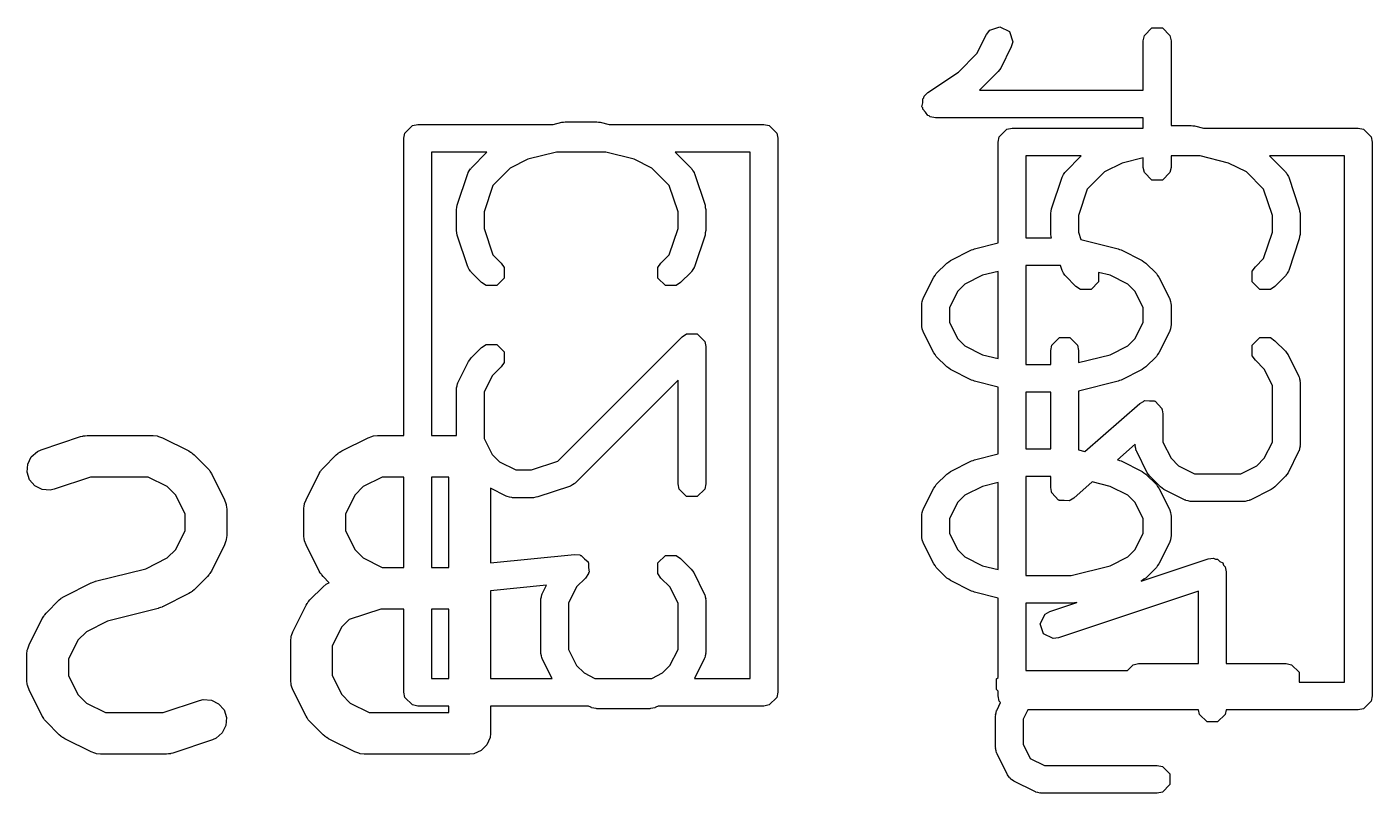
# Model space of a CAD drawing. Header units: inches. Extents: x 0.38 to 5.39, y 0.07 to 3.28.
# Drawn here: x 3.1734 to 3.3646, y 2.2541 to 2.3631 of the extents above; entities that cross this region are included whole.
import ezdxf

# ---------------------------------------------------------------- set-up
doc = ezdxf.new("R2010")
doc.units = ezdxf.units.IN
doc.header["$MEASUREMENT"] = 0
doc.layers.add('BLACK', color=250, linetype='CONTINUOUS')

msp = doc.modelspace()

# ---------------------------------------------------------------- linework, layer by layer
at = {"layer": 'BLACK', "linetype": 'CONTINUOUS'}
for p, q in [((3.30844, 2.35927), (3.30979, 2.36198)), ((3.30979, 2.36198), (3.31026, 2.36259)), ((3.31026, 2.36259), (3.31169, 2.36307)), ((3.31169, 2.36307), (3.31304, 2.36239)), ((3.31304, 2.36239), (3.31352, 2.36096)), ((3.33208, 2.3611), (3.33223, 2.36185)), ((3.33223, 2.36185), (3.3333, 2.36292)), ((3.3333, 2.36292), (3.3348, 2.36292)), ((3.3348, 2.36292), (3.33587, 2.36185)), ((3.33587, 2.36185), (3.33602, 2.3611)), ((3.31331, 2.36022), (3.31181, 2.35722)), ((3.31352, 2.36096), (3.31331, 2.36022)), ((3.33208, 2.35407), (3.33208, 2.3611)), ((3.33602, 2.3611), (3.33602, 2.34904)), ((3.3058, 2.35663), (3.30844, 2.35927)), ((3.30146, 2.35374), (3.3058, 2.35663)), ((3.31145, 2.35671), (3.30881, 2.35407)), ((3.31162, 2.35697), (3.31145, 2.35671)), ((3.31181, 2.35722), (3.31162, 2.35697)), ((3.30881, 2.35407), (3.33208, 2.35407)), ((3.30062, 2.35172), (3.30074, 2.35228)), ((3.30074, 2.35286), (3.30088, 2.353)), ((3.30074, 2.35228), (3.30074, 2.35286)), ((3.30088, 2.353), (3.30092, 2.3532)), ((3.30092, 2.3532), (3.30146, 2.35374)), ((3.30074, 2.35155), (3.30062, 2.35172)), ((3.30074, 2.35135), (3.30074, 2.35155)), ((3.30114, 2.35094), (3.30074, 2.35135)), ((3.30146, 2.35047), (3.30114, 2.35094)), ((3.30166, 2.35043), (3.30146, 2.35047)), ((3.3018, 2.35028), (3.30166, 2.35043)), ((3.30255, 2.35013), (3.3018, 2.35028)), ((3.22712, 2.34798), (3.22818, 2.34905)), ((3.22818, 2.34905), (3.22894, 2.3492)), ((3.22894, 2.3492), (3.24817, 2.3492)), ((3.24817, 2.3492), (3.24943, 2.34951)), ((3.24943, 2.34951), (3.24967, 2.34952)), ((3.24967, 2.34952), (3.24991, 2.34957)), ((3.24991, 2.34957), (3.25441, 2.34957)), ((3.25441, 2.34957), (3.25465, 2.34952)), ((3.25465, 2.34952), (3.25489, 2.34951)), ((3.25489, 2.34951), (3.25615, 2.3492)), ((3.25615, 2.3492), (3.27815, 2.3492)), ((3.27815, 2.3492), (3.2789, 2.34905)), ((3.2789, 2.34905), (3.27997, 2.34798)), ((3.33208, 2.35013), (3.30255, 2.35013)), ((3.31161, 2.34745), (3.31267, 2.34851)), ((3.31267, 2.34851), (3.31343, 2.34866)), ((3.31343, 2.34866), (3.33208, 2.34866)), ((3.33208, 2.34866), (3.33208, 2.35013)), ((3.33602, 2.34904), (3.3389, 2.34904)), ((3.3389, 2.34904), (3.33914, 2.34899)), ((3.33914, 2.34899), (3.33938, 2.34898)), ((3.33938, 2.34898), (3.34064, 2.34866)), ((3.34064, 2.34866), (3.36264, 2.34866)), ((3.36264, 2.34866), (3.36339, 2.34851)), ((3.36339, 2.34851), (3.36446, 2.34745)), ((3.22697, 2.34723), (3.22712, 2.34798)), ((3.22697, 2.30497), (3.22697, 2.34723)), ((3.27997, 2.34798), (3.28012, 2.34723)), ((3.28012, 2.34723), (3.28012, 2.26849)), ((3.31146, 2.34669), (3.31161, 2.34745)), ((3.31146, 2.33236), (3.31146, 2.34669)), ((3.36446, 2.34745), (3.36461, 2.34669)), ((3.36461, 2.34669), (3.36461, 2.26795)), ((3.23878, 2.34526), (3.23091, 2.34526)), ((3.23091, 2.34526), (3.23091, 2.30497)), ((3.23652, 2.343), (3.23878, 2.34526)), ((3.24865, 2.34526), (3.2446, 2.34425)), ((3.25567, 2.34526), (3.24865, 2.34526)), ((3.25972, 2.34425), (3.25567, 2.34526)), ((3.26554, 2.34526), (3.2678, 2.343)), ((3.27618, 2.34526), (3.26554, 2.34526)), ((3.27618, 2.27046), (3.27618, 2.34526)), ((3.31539, 2.34472), (3.31539, 2.33307)), ((3.32327, 2.34472), (3.31539, 2.34472)), ((3.32101, 2.34246), (3.32327, 2.34472)), ((3.33208, 2.34446), (3.32909, 2.34371)), ((3.33208, 2.3431), (3.33208, 2.34446)), ((3.34016, 2.34472), (3.33602, 2.34472)), ((3.33602, 2.34472), (3.33602, 2.3431)), ((3.34421, 2.34371), (3.34016, 2.34472)), ((3.35003, 2.34472), (3.35229, 2.34246)), ((3.36067, 2.34472), (3.35003, 2.34472)), ((3.36067, 2.26992), (3.36067, 2.34472)), ((3.23609, 2.34236), (3.23627, 2.34262)), ((3.23627, 2.34262), (3.23643, 2.34289)), ((3.23643, 2.34289), (3.23647, 2.34291)), ((3.23647, 2.34291), (3.23652, 2.343)), ((3.24208, 2.34299), (3.23963, 2.34054)), ((3.2446, 2.34425), (3.24208, 2.34299)), ((3.26224, 2.34299), (3.25972, 2.34425)), ((3.26469, 2.34054), (3.26224, 2.34299)), ((3.2678, 2.343), (3.26786, 2.34291)), ((3.26786, 2.34291), (3.2679, 2.34289)), ((3.2679, 2.34289), (3.26805, 2.34262)), ((3.26805, 2.34262), (3.26823, 2.34236)), ((3.32909, 2.34371), (3.32657, 2.34245)), ((3.33223, 2.34235), (3.33208, 2.3431)), ((3.33602, 2.3431), (3.33587, 2.34235)), ((3.34673, 2.34245), (3.34421, 2.34371)), ((3.23455, 2.33773), (3.23605, 2.34223)), ((3.23605, 2.34223), (3.23609, 2.34231)), ((3.23609, 2.34231), (3.23609, 2.34236)), ((3.26823, 2.34236), (3.26823, 2.34231)), ((3.26823, 2.34231), (3.26828, 2.34223)), ((3.26828, 2.34223), (3.26978, 2.33773)), ((3.31903, 2.33719), (3.32053, 2.34169)), ((3.32053, 2.34169), (3.32058, 2.34178)), ((3.32058, 2.34182), (3.32076, 2.34208)), ((3.32058, 2.34178), (3.32058, 2.34182)), ((3.32076, 2.34208), (3.32091, 2.34236)), ((3.32091, 2.34236), (3.32095, 2.34238)), ((3.32095, 2.34238), (3.32101, 2.34246)), ((3.32657, 2.34245), (3.32412, 2.34001)), ((3.3333, 2.34129), (3.33223, 2.34235)), ((3.3348, 2.34129), (3.3333, 2.34129)), ((3.33587, 2.34235), (3.3348, 2.34129)), ((3.34918, 2.34001), (3.34673, 2.34245)), ((3.35229, 2.34246), (3.35234, 2.34238)), ((3.35234, 2.34238), (3.35238, 2.34236)), ((3.35238, 2.34236), (3.35254, 2.34208)), ((3.35254, 2.34208), (3.35272, 2.34182)), ((3.35272, 2.34182), (3.35272, 2.34178)), ((3.35272, 2.34178), (3.35277, 2.34169)), ((3.35277, 2.34169), (3.35426, 2.33719)), ((3.23963, 2.34054), (3.23838, 2.33679)), ((3.26594, 2.33679), (3.26469, 2.34054)), ((3.32412, 2.34001), (3.32287, 2.33625)), ((3.35043, 2.33625), (3.34918, 2.34001)), ((3.23444, 2.3371), (3.23451, 2.33741)), ((3.23444, 2.33411), (3.23444, 2.3371)), ((3.23451, 2.33741), (3.23455, 2.33773)), ((3.23838, 2.33679), (3.23838, 2.33442)), ((3.26594, 2.33442), (3.26594, 2.33679)), ((3.26978, 2.33773), (3.26982, 2.33741)), ((3.26982, 2.33741), (3.26988, 2.3371)), ((3.26988, 2.3371), (3.26988, 2.33411)), ((3.31893, 2.33657), (3.31899, 2.33688)), ((3.31899, 2.33688), (3.31903, 2.33719)), ((3.35426, 2.33719), (3.3543, 2.33688)), ((3.3543, 2.33688), (3.35437, 2.33657)), ((3.31893, 2.33357), (3.31893, 2.33657)), ((3.32287, 2.33625), (3.32287, 2.33389)), ((3.35043, 2.33389), (3.35043, 2.33625)), ((3.35437, 2.33657), (3.35437, 2.33357)), ((3.23451, 2.3338), (3.23444, 2.33411)), ((3.23455, 2.33348), (3.23451, 2.3338)), ((3.23605, 2.32898), (3.23455, 2.33348)), ((3.23838, 2.33442), (3.23963, 2.33067)), ((3.26469, 2.33067), (3.26594, 2.33442)), ((3.26978, 2.33348), (3.26828, 2.32898)), ((3.26982, 2.3338), (3.26978, 2.33348)), ((3.26988, 2.33411), (3.26982, 2.3338)), ((3.31539, 2.33307), (3.31902, 2.33307)), ((3.31899, 2.33326), (3.31893, 2.33357)), ((3.31902, 2.33307), (3.31899, 2.33326)), ((3.32287, 2.33389), (3.32322, 2.33284)), ((3.34918, 2.33013), (3.35043, 2.33389)), ((3.3543, 2.33326), (3.35426, 2.33295)), ((3.35437, 2.33357), (3.3543, 2.33326)), ((3.30467, 2.32987), (3.30767, 2.33137)), ((3.30767, 2.33137), (3.30788, 2.33142)), ((3.30788, 2.33142), (3.30808, 2.33152)), ((3.30808, 2.33152), (3.31146, 2.33236)), ((3.32322, 2.33284), (3.32853, 2.33152)), ((3.32853, 2.33152), (3.32872, 2.33142)), ((3.32872, 2.33142), (3.32893, 2.33137)), ((3.32893, 2.33137), (3.33193, 2.32987)), ((3.35426, 2.33295), (3.35277, 2.32845)), ((3.23963, 2.33067), (3.2408, 2.3295)), ((3.2408, 2.3295), (3.24123, 2.32886)), ((3.26309, 2.32886), (3.26352, 2.3295)), ((3.26352, 2.3295), (3.26469, 2.33067)), ((3.30266, 2.328), (3.30416, 2.3295)), ((3.30416, 2.3295), (3.30443, 2.32967)), ((3.30443, 2.32967), (3.30467, 2.32987)), ((3.3203, 2.32914), (3.31539, 2.32914)), ((3.31539, 2.32914), (3.31539, 2.31508)), ((3.32053, 2.32845), (3.3203, 2.32914)), ((3.33193, 2.32987), (3.33218, 2.32967)), ((3.33218, 2.32967), (3.33244, 2.3295)), ((3.33244, 2.3295), (3.33394, 2.328)), ((3.34801, 2.32896), (3.34918, 2.33013)), ((3.23609, 2.3289), (3.23605, 2.32898)), ((3.23609, 2.32885), (3.23609, 2.3289)), ((3.23627, 2.32859), (3.23609, 2.32885)), ((3.23643, 2.32832), (3.23627, 2.32859)), ((3.23647, 2.3283), (3.23643, 2.32832)), ((3.23652, 2.32821), (3.23647, 2.3283)), ((3.23802, 2.32671), (3.23652, 2.32821)), ((3.24123, 2.32735), (3.24017, 2.32629)), ((3.24123, 2.32886), (3.24123, 2.32735)), ((3.26309, 2.32735), (3.26309, 2.32886)), ((3.26416, 2.32629), (3.26309, 2.32735)), ((3.2678, 2.32821), (3.2663, 2.32671)), ((3.26786, 2.3283), (3.2678, 2.32821)), ((3.2679, 2.32832), (3.26786, 2.3283)), ((3.26805, 2.32859), (3.2679, 2.32832)), ((3.26823, 2.32885), (3.26805, 2.32859)), ((3.26828, 2.32898), (3.26823, 2.3289)), ((3.26823, 2.3289), (3.26823, 2.32885)), ((3.30079, 2.32449), (3.30229, 2.32749)), ((3.30229, 2.32749), (3.30249, 2.32774)), ((3.30249, 2.32774), (3.30266, 2.328)), ((3.30924, 2.32775), (3.30672, 2.32649)), ((3.31146, 2.3283), (3.30924, 2.32775)), ((3.31146, 2.31591), (3.31146, 2.3283)), ((3.32058, 2.32836), (3.32053, 2.32845)), ((3.32058, 2.32832), (3.32058, 2.32836)), ((3.32076, 2.32805), (3.32058, 2.32832)), ((3.32091, 2.32778), (3.32076, 2.32805)), ((3.32095, 2.32776), (3.32091, 2.32778)), ((3.32101, 2.32768), (3.32095, 2.32776)), ((3.32251, 2.32618), (3.32101, 2.32768)), ((3.32736, 2.32775), (3.32572, 2.32816)), ((3.32572, 2.32816), (3.32572, 2.32682)), ((3.32989, 2.32649), (3.32736, 2.32775)), ((3.33394, 2.328), (3.33412, 2.32774)), ((3.33412, 2.32774), (3.33431, 2.32749)), ((3.33431, 2.32749), (3.33581, 2.32449)), ((3.34758, 2.32832), (3.34801, 2.32896)), ((3.34758, 2.32682), (3.34758, 2.32832)), ((3.35229, 2.32768), (3.35079, 2.32618)), ((3.35234, 2.32776), (3.35229, 2.32768)), ((3.35238, 2.32778), (3.35234, 2.32776)), ((3.35254, 2.32805), (3.35238, 2.32778)), ((3.35272, 2.32832), (3.35254, 2.32805)), ((3.35277, 2.32845), (3.35272, 2.32836)), ((3.35272, 2.32836), (3.35272, 2.32832)), ((3.23866, 2.32629), (3.23802, 2.32671)), ((3.24017, 2.32629), (3.23866, 2.32629)), ((3.26566, 2.32629), (3.26416, 2.32629)), ((3.2663, 2.32671), (3.26566, 2.32629)), ((3.30567, 2.32544), (3.30452, 2.32314)), ((3.30672, 2.32649), (3.30567, 2.32544)), ((3.32315, 2.32575), (3.32251, 2.32618)), ((3.32465, 2.32575), (3.32315, 2.32575)), ((3.32572, 2.32682), (3.32465, 2.32575)), ((3.33093, 2.32544), (3.32989, 2.32649)), ((3.33208, 2.32314), (3.33093, 2.32544)), ((3.34864, 2.32575), (3.34758, 2.32682)), ((3.35015, 2.32575), (3.34864, 2.32575)), ((3.35079, 2.32618), (3.35015, 2.32575)), ((3.30059, 2.32375), (3.30067, 2.32405)), ((3.30061, 2.3237), (3.30059, 2.32375)), ((3.30059, 2.32361), (3.30061, 2.3237)), ((3.30059, 2.32061), (3.30059, 2.32361)), ((3.30067, 2.32405), (3.30074, 2.32436)), ((3.30074, 2.32436), (3.30077, 2.32439)), ((3.30077, 2.32439), (3.30079, 2.32449)), ((3.33581, 2.32449), (3.33584, 2.32439)), ((3.33584, 2.32439), (3.33587, 2.32436)), ((3.33587, 2.32436), (3.33593, 2.32405)), ((3.33593, 2.32405), (3.33601, 2.32375)), ((3.33601, 2.32375), (3.336, 2.3237)), ((3.336, 2.3237), (3.33602, 2.32361)), ((3.33602, 2.32361), (3.33602, 2.32061)), ((3.30452, 2.32314), (3.30452, 2.32107)), ((3.33208, 2.32107), (3.33208, 2.32314)), ((3.30061, 2.32051), (3.30059, 2.32061)), ((3.30059, 2.32047), (3.30061, 2.32051)), ((3.30067, 2.32016), (3.30059, 2.32047)), ((3.30074, 2.31985), (3.30067, 2.32016)), ((3.30077, 2.31982), (3.30074, 2.31985)), ((3.30079, 2.31973), (3.30077, 2.31982)), ((3.30229, 2.31673), (3.30079, 2.31973)), ((3.30452, 2.32107), (3.30567, 2.31877)), ((3.33093, 2.31877), (3.33208, 2.32107)), ((3.33581, 2.31973), (3.33431, 2.31673)), ((3.33584, 2.31982), (3.33581, 2.31973)), ((3.33587, 2.31985), (3.33584, 2.31982)), ((3.33593, 2.32016), (3.33587, 2.31985)), ((3.33601, 2.32047), (3.33593, 2.32016)), ((3.33602, 2.32061), (3.336, 2.32051)), ((3.336, 2.32051), (3.33601, 2.32047)), ((3.23802, 2.3175), (3.23866, 2.31793)), ((3.23866, 2.31793), (3.24017, 2.31793)), ((3.24017, 2.31793), (3.24123, 2.31686)), ((3.24885, 2.30133), (3.26652, 2.319)), ((3.26652, 2.319), (3.26716, 2.31943)), ((3.26716, 2.31943), (3.26866, 2.31943)), ((3.26866, 2.31943), (3.26973, 2.31836)), ((3.26973, 2.31836), (3.26988, 2.31761)), ((3.30567, 2.31877), (3.30672, 2.31773)), ((3.30672, 2.31773), (3.30924, 2.31646)), ((3.31893, 2.31707), (3.31908, 2.31782)), ((3.31908, 2.31782), (3.32015, 2.31889)), ((3.32015, 2.31889), (3.32165, 2.31889)), ((3.32165, 2.31889), (3.32272, 2.31782)), ((3.32272, 2.31782), (3.32287, 2.31707)), ((3.32736, 2.31646), (3.32989, 2.31773)), ((3.32989, 2.31773), (3.33093, 2.31877)), ((3.34758, 2.31782), (3.34864, 2.31889)), ((3.34758, 2.31632), (3.34758, 2.31782)), ((3.34864, 2.31889), (3.35015, 2.31889)), ((3.35015, 2.31889), (3.35079, 2.31846)), ((3.35079, 2.31846), (3.35229, 2.31696)), ((3.23635, 2.31574), (3.23652, 2.316)), ((3.23652, 2.316), (3.23802, 2.3175)), ((3.24123, 2.31686), (3.24123, 2.31535)), ((3.26988, 2.31761), (3.26988, 2.29811)), ((3.30249, 2.31648), (3.30229, 2.31673)), ((3.30266, 2.31622), (3.30249, 2.31648)), ((3.30416, 2.31472), (3.30266, 2.31622)), ((3.30924, 2.31646), (3.31146, 2.31591)), ((3.31893, 2.31508), (3.31893, 2.31707)), ((3.32287, 2.31707), (3.32287, 2.31534)), ((3.32287, 2.31534), (3.32736, 2.31646)), ((3.33394, 2.31622), (3.33244, 2.31472)), ((3.33412, 2.31648), (3.33394, 2.31622)), ((3.33431, 2.31673), (3.33412, 2.31648)), ((3.34801, 2.31568), (3.34758, 2.31632)), ((3.35229, 2.31696), (3.35247, 2.3167)), ((3.35247, 2.3167), (3.35266, 2.31645)), ((3.35266, 2.31645), (3.35416, 2.31345)), ((3.23465, 2.31249), (3.23615, 2.31549)), ((3.23615, 2.31549), (3.23635, 2.31574)), ((3.2408, 2.31472), (3.23953, 2.31344)), ((3.24123, 2.31535), (3.2408, 2.31472)), ((3.30443, 2.31454), (3.30416, 2.31472)), ((3.30467, 2.31435), (3.30443, 2.31454)), ((3.30767, 2.31285), (3.30467, 2.31435)), ((3.31539, 2.31508), (3.31893, 2.31508)), ((3.33193, 2.31435), (3.32893, 2.31285)), ((3.33218, 2.31454), (3.33193, 2.31435)), ((3.33244, 2.31472), (3.33218, 2.31454)), ((3.34928, 2.31441), (3.34801, 2.31568)), ((3.35043, 2.31211), (3.34928, 2.31441)), ((3.23445, 2.31175), (3.23453, 2.31205)), ((3.23453, 2.31205), (3.23459, 2.31236)), ((3.23459, 2.31236), (3.23463, 2.31239)), ((3.23463, 2.31239), (3.23465, 2.31249)), ((3.23953, 2.31344), (3.23838, 2.31114)), ((3.26594, 2.31285), (3.2513, 2.29822)), ((3.26594, 2.29811), (3.26594, 2.31285)), ((3.30788, 2.31279), (3.30767, 2.31285)), ((3.30808, 2.3127), (3.30788, 2.31279)), ((3.31146, 2.31185), (3.30808, 2.3127)), ((3.32853, 2.3127), (3.32287, 2.31128)), ((3.32872, 2.31279), (3.32853, 2.3127)), ((3.32893, 2.31285), (3.32872, 2.31279)), ((3.35043, 2.30404), (3.35043, 2.31211)), ((3.35416, 2.31345), (3.35418, 2.31336)), ((3.35418, 2.31336), (3.35422, 2.31333)), ((3.35422, 2.31333), (3.35428, 2.31302)), ((3.35428, 2.31302), (3.35436, 2.31271)), ((3.35436, 2.31271), (3.35435, 2.31267)), ((3.35435, 2.31267), (3.35437, 2.31257)), ((3.35437, 2.31257), (3.35437, 2.30357)), ((3.23444, 2.31161), (3.23446, 2.3117)), ((3.23444, 2.30497), (3.23444, 2.31161)), ((3.23446, 2.3117), (3.23445, 2.31175)), ((3.23838, 2.31114), (3.23838, 2.30457)), ((3.31146, 2.30236), (3.31146, 2.31185)), ((3.31539, 2.31114), (3.31539, 2.30308)), ((3.31893, 2.31114), (3.31539, 2.31114)), ((3.31893, 2.30308), (3.31893, 2.31114)), ((3.32287, 2.31128), (3.32287, 2.30293)), ((3.32378, 2.30271), (3.3316, 2.30955)), ((3.3316, 2.30955), (3.33209, 2.30983)), ((3.33209, 2.30983), (3.33215, 2.30989)), ((3.33215, 2.30989), (3.33219, 2.30989)), ((3.33219, 2.30989), (3.33227, 2.30994)), ((3.33227, 2.30994), (3.33296, 2.30989)), ((3.33296, 2.30989), (3.33365, 2.30989)), ((3.33365, 2.30989), (3.3337, 2.30984)), ((3.3337, 2.30984), (3.33377, 2.30984)), ((3.33377, 2.30984), (3.33423, 2.30932)), ((3.33423, 2.30932), (3.33472, 2.30883)), ((3.33472, 2.30883), (3.33474, 2.30874)), ((3.33474, 2.30874), (3.33476, 2.3087)), ((3.33476, 2.3087), (3.33476, 2.30862)), ((3.33476, 2.30862), (3.33487, 2.30807)), ((3.33487, 2.30807), (3.33487, 2.30404)), ((3.1754, 2.30294), (3.18102, 2.30482)), ((3.18102, 2.30482), (3.18131, 2.30488)), ((3.18131, 2.30488), (3.18138, 2.30491)), ((3.18138, 2.30491), (3.18149, 2.30492)), ((3.18149, 2.30492), (3.18159, 2.30494)), ((3.18159, 2.30494), (3.18167, 2.30494)), ((3.18167, 2.30494), (3.18196, 2.30497)), ((3.18196, 2.30497), (3.19133, 2.30497)), ((3.19133, 2.30497), (3.19191, 2.30491)), ((3.19191, 2.30491), (3.19201, 2.30487)), ((3.19201, 2.30487), (3.19211, 2.30486)), ((3.19211, 2.30486), (3.19265, 2.30466)), ((3.19265, 2.30466), (3.1964, 2.30278)), ((3.21813, 2.30278), (3.22188, 2.30466)), ((3.22188, 2.30466), (3.22242, 2.30486)), ((3.22242, 2.30486), (3.22253, 2.30487)), ((3.22253, 2.30487), (3.22263, 2.30491)), ((3.22263, 2.30491), (3.2232, 2.30497)), ((3.2232, 2.30497), (3.22697, 2.30497)), ((3.23091, 2.30497), (3.23444, 2.30497)), ((3.23838, 2.30457), (3.23953, 2.30228)), ((3.174, 2.30195), (3.17487, 2.30271)), ((3.17487, 2.30271), (3.1754, 2.30294)), ((3.1964, 2.30278), (3.19665, 2.30263)), ((3.19665, 2.30263), (3.19672, 2.3026)), ((3.19672, 2.3026), (3.1968, 2.30253)), ((3.1968, 2.30253), (3.19689, 2.30247)), ((3.19689, 2.30247), (3.19694, 2.30241)), ((3.19694, 2.30241), (3.19717, 2.30223)), ((3.21736, 2.30223), (3.21759, 2.30241)), ((3.21759, 2.30241), (3.21764, 2.30247)), ((3.21764, 2.30247), (3.21773, 2.30253)), ((3.21773, 2.30253), (3.21781, 2.3026)), ((3.21781, 2.3026), (3.21788, 2.30263)), ((3.21788, 2.30263), (3.21813, 2.30278)), ((3.30808, 2.30152), (3.31146, 2.30236)), ((3.31539, 2.30308), (3.31893, 2.30308)), ((3.32287, 2.30293), (3.32378, 2.30271)), ((3.33093, 2.30373), (3.32843, 2.30154)), ((3.33093, 2.30357), (3.33093, 2.30373)), ((3.33095, 2.30348), (3.33093, 2.30357)), ((3.33094, 2.30343), (3.33095, 2.30348)), ((3.33102, 2.30313), (3.33094, 2.30343)), ((3.33108, 2.30282), (3.33102, 2.30313)), ((3.33111, 2.30279), (3.33108, 2.30282)), ((3.33114, 2.30269), (3.33111, 2.30279)), ((3.33264, 2.29969), (3.33114, 2.30269)), ((3.33487, 2.30404), (3.33602, 2.30174)), ((3.34928, 2.30174), (3.35043, 2.30404)), ((3.35416, 2.30269), (3.35266, 2.29969)), ((3.35418, 2.30279), (3.35416, 2.30269)), ((3.35422, 2.30282), (3.35418, 2.30279)), ((3.35428, 2.30313), (3.35422, 2.30282)), ((3.35436, 2.30343), (3.35428, 2.30313)), ((3.35437, 2.30357), (3.35435, 2.30348)), ((3.35435, 2.30348), (3.35436, 2.30343)), ((3.1734, 2.29977), (3.17349, 2.30092)), ((3.17349, 2.30092), (3.174, 2.30195)), ((3.19717, 2.30223), (3.19904, 2.30035)), ((3.21549, 2.30035), (3.21736, 2.30223)), ((3.23953, 2.30228), (3.24058, 2.30123)), ((3.24058, 2.30123), (3.24288, 2.30008)), ((3.24509, 2.30008), (3.24885, 2.30133)), ((3.30467, 2.29987), (3.30767, 2.30137)), ((3.30767, 2.30137), (3.30788, 2.30143)), ((3.30788, 2.30143), (3.30808, 2.30152)), ((3.32843, 2.30154), (3.32853, 2.30152)), ((3.32853, 2.30152), (3.32872, 2.30143)), ((3.32872, 2.30143), (3.32893, 2.30137)), ((3.32893, 2.30137), (3.33193, 2.29987)), ((3.33602, 2.30174), (3.33707, 2.30069)), ((3.33707, 2.30069), (3.33936, 2.29954)), ((3.34593, 2.29954), (3.34823, 2.30069)), ((3.34823, 2.30069), (3.34928, 2.30174)), ((3.17377, 2.29868), (3.1734, 2.29977)), ((3.17452, 2.29781), (3.17377, 2.29868)), ((3.18244, 2.29906), (3.17727, 2.29734)), ((3.19063, 2.29906), (3.18244, 2.29906)), ((3.19333, 2.29771), (3.19063, 2.29906)), ((3.19904, 2.30035), (3.19923, 2.30013)), ((3.19923, 2.30013), (3.19929, 2.30008)), ((3.19929, 2.30008), (3.19934, 2.29999)), ((3.19934, 2.29999), (3.19941, 2.29991)), ((3.19941, 2.29991), (3.19944, 2.29983)), ((3.19944, 2.29983), (3.1996, 2.29959)), ((3.1996, 2.29959), (3.20147, 2.29584)), ((3.21306, 2.29584), (3.21494, 2.29959)), ((3.21494, 2.29959), (3.21509, 2.29983)), ((3.21509, 2.29983), (3.21512, 2.29991)), ((3.21512, 2.29991), (3.21519, 2.29999)), ((3.21519, 2.29999), (3.21525, 2.30008)), ((3.21525, 2.30008), (3.2153, 2.30013)), ((3.2153, 2.30013), (3.21549, 2.30035)), ((3.2239, 2.29906), (3.2212, 2.29771)), ((3.22697, 2.29906), (3.2239, 2.29906)), ((3.22697, 2.28622), (3.22697, 2.29906)), ((3.23337, 2.29906), (3.23091, 2.29906)), ((3.23091, 2.29906), (3.23091, 2.28622)), ((3.23337, 2.28622), (3.23337, 2.29906)), ((3.24288, 2.30008), (3.24509, 2.30008)), ((3.30266, 2.298), (3.30416, 2.2995)), ((3.30416, 2.2995), (3.30443, 2.29968)), ((3.30443, 2.29968), (3.30467, 2.29987)), ((3.31893, 2.29914), (3.31539, 2.29914)), ((3.31539, 2.29914), (3.31539, 2.28508)), ((3.31893, 2.29757), (3.31893, 2.29914)), ((3.33193, 2.29987), (3.33218, 2.29968)), ((3.33218, 2.29968), (3.33244, 2.2995)), ((3.33244, 2.2995), (3.33394, 2.298)), ((3.33283, 2.29944), (3.33264, 2.29969)), ((3.33301, 2.29918), (3.33283, 2.29944)), ((3.33451, 2.29768), (3.33301, 2.29918)), ((3.33936, 2.29954), (3.34593, 2.29954)), ((3.35229, 2.29918), (3.35079, 2.29768)), ((3.35247, 2.29944), (3.35229, 2.29918)), ((3.35266, 2.29969), (3.35247, 2.29944)), ((3.17555, 2.29729), (3.17452, 2.29781)), ((3.1767, 2.29721), (3.17555, 2.29729)), ((3.17727, 2.29734), (3.1767, 2.29721)), ((3.19453, 2.29652), (3.19333, 2.29771)), ((3.2212, 2.29771), (3.22, 2.29652)), ((3.24153, 2.29635), (3.23928, 2.29748)), ((3.23928, 2.29748), (3.23928, 2.28688)), ((3.25053, 2.29774), (3.24603, 2.29624)), ((3.25062, 2.29779), (3.25053, 2.29774)), ((3.25066, 2.29779), (3.25062, 2.29779)), ((3.25093, 2.29797), (3.25066, 2.29779)), ((3.2512, 2.29812), (3.25093, 2.29797)), ((3.25122, 2.29816), (3.2512, 2.29812)), ((3.2513, 2.29822), (3.25122, 2.29816)), ((3.26609, 2.29736), (3.26594, 2.29811)), ((3.26716, 2.29629), (3.26609, 2.29736)), ((3.26973, 2.29736), (3.26866, 2.29629)), ((3.26988, 2.29811), (3.26973, 2.29736)), ((3.30079, 2.29449), (3.30229, 2.29749)), ((3.30229, 2.29749), (3.30249, 2.29774)), ((3.30249, 2.29774), (3.30266, 2.298)), ((3.30924, 2.29775), (3.30672, 2.29649)), ((3.31146, 2.29831), (3.30924, 2.29775)), ((3.31146, 2.28591), (3.31146, 2.29831)), ((3.31904, 2.29703), (3.31893, 2.29757)), ((3.31904, 2.29694), (3.31904, 2.29703)), ((3.31906, 2.29691), (3.31904, 2.29694)), ((3.31908, 2.29682), (3.31906, 2.29691)), ((3.31957, 2.29633), (3.31908, 2.29682)), ((3.32482, 2.29839), (3.3222, 2.29609)), ((3.32736, 2.29775), (3.32482, 2.29839)), ((3.32989, 2.29649), (3.32736, 2.29775)), ((3.33394, 2.298), (3.33412, 2.29774)), ((3.33412, 2.29774), (3.33431, 2.29749)), ((3.33431, 2.29749), (3.33581, 2.29449)), ((3.33477, 2.29751), (3.33451, 2.29768)), ((3.33502, 2.29731), (3.33477, 2.29751)), ((3.33802, 2.29581), (3.33502, 2.29731)), ((3.35028, 2.29731), (3.34728, 2.29581)), ((3.35053, 2.29751), (3.35028, 2.29731)), ((3.35079, 2.29768), (3.35053, 2.29751)), ((3.19588, 2.29382), (3.19453, 2.29652)), ((3.20147, 2.29584), (3.20168, 2.2953)), ((3.20168, 2.2953), (3.20169, 2.29519)), ((3.20169, 2.29519), (3.20173, 2.29509)), ((3.20173, 2.29509), (3.20178, 2.29452)), ((3.21275, 2.29452), (3.21281, 2.29509)), ((3.21281, 2.29509), (3.21285, 2.29519)), ((3.21285, 2.29519), (3.21286, 2.2953)), ((3.21286, 2.2953), (3.21306, 2.29584)), ((3.22, 2.29652), (3.21866, 2.29382)), ((3.24163, 2.29632), (3.24153, 2.29635)), ((3.24166, 2.29629), (3.24163, 2.29632)), ((3.24197, 2.29623), (3.24166, 2.29629)), ((3.24227, 2.29615), (3.24197, 2.29623)), ((3.24232, 2.29616), (3.24227, 2.29615)), ((3.24241, 2.29614), (3.24232, 2.29616)), ((3.24541, 2.29614), (3.24241, 2.29614)), ((3.24572, 2.2962), (3.24541, 2.29614)), ((3.24603, 2.29624), (3.24572, 2.2962)), ((3.26866, 2.29629), (3.26716, 2.29629)), ((3.30567, 2.29544), (3.30452, 2.29315)), ((3.30672, 2.29649), (3.30567, 2.29544)), ((3.32003, 2.29581), (3.31957, 2.29633)), ((3.3201, 2.2958), (3.32003, 2.29581)), ((3.32015, 2.29576), (3.3201, 2.2958)), ((3.32084, 2.29576), (3.32015, 2.29576)), ((3.32153, 2.29571), (3.32084, 2.29576)), ((3.32161, 2.29576), (3.32153, 2.29571)), ((3.32165, 2.29576), (3.32161, 2.29576)), ((3.32171, 2.29581), (3.32165, 2.29576)), ((3.3222, 2.29609), (3.32171, 2.29581)), ((3.33093, 2.29544), (3.32989, 2.29649)), ((3.33208, 2.29315), (3.33093, 2.29544)), ((3.33811, 2.29579), (3.33802, 2.29581)), ((3.33815, 2.29576), (3.33811, 2.29579)), ((3.33846, 2.29569), (3.33815, 2.29576)), ((3.33876, 2.29561), (3.33846, 2.29569)), ((3.3388, 2.29562), (3.33876, 2.29561)), ((3.3389, 2.29561), (3.3388, 2.29562)), ((3.3464, 2.29561), (3.3389, 2.29561)), ((3.34649, 2.29562), (3.3464, 2.29561)), ((3.34654, 2.29561), (3.34649, 2.29562)), ((3.34684, 2.29569), (3.34654, 2.29561)), ((3.34715, 2.29576), (3.34684, 2.29569)), ((3.34718, 2.29579), (3.34715, 2.29576)), ((3.34728, 2.29581), (3.34718, 2.29579)), ((3.19588, 2.29146), (3.19588, 2.29382)), ((3.20178, 2.29452), (3.20178, 2.29077)), ((3.21275, 2.29077), (3.21275, 2.29452)), ((3.21866, 2.29382), (3.21866, 2.29146)), ((3.30059, 2.29375), (3.30067, 2.29405)), ((3.30061, 2.29371), (3.30059, 2.29375)), ((3.30059, 2.29361), (3.30061, 2.29371)), ((3.30059, 2.29061), (3.30059, 2.29361)), ((3.30067, 2.29405), (3.30074, 2.29436)), ((3.30074, 2.29436), (3.30077, 2.2944)), ((3.30077, 2.2944), (3.30079, 2.29449)), ((3.30452, 2.29315), (3.30452, 2.29108)), ((3.33208, 2.29108), (3.33208, 2.29315)), ((3.33581, 2.29449), (3.33584, 2.2944)), ((3.33584, 2.2944), (3.33587, 2.29436)), ((3.33587, 2.29436), (3.33593, 2.29405)), ((3.33593, 2.29405), (3.33601, 2.29375)), ((3.33601, 2.29375), (3.336, 2.29371)), ((3.336, 2.29371), (3.33602, 2.29361)), ((3.33602, 2.29361), (3.33602, 2.29061)), ((3.19453, 2.28877), (3.19588, 2.29146)), ((3.21866, 2.29146), (3.22, 2.28877)), ((3.30452, 2.29108), (3.30567, 2.28878)), ((3.33093, 2.28878), (3.33208, 2.29108)), ((3.20147, 2.28945), (3.1996, 2.2857)), ((3.20168, 2.28999), (3.20147, 2.28945)), ((3.20169, 2.29009), (3.20168, 2.28999)), ((3.20173, 2.29019), (3.20169, 2.29009)), ((3.20178, 2.29077), (3.20173, 2.29019)), ((3.21281, 2.29019), (3.21275, 2.29077)), ((3.21285, 2.29009), (3.21281, 2.29019)), ((3.21286, 2.28999), (3.21285, 2.29009)), ((3.21306, 2.28945), (3.21286, 2.28999)), ((3.21494, 2.2857), (3.21306, 2.28945)), ((3.30061, 2.29051), (3.30059, 2.29061)), ((3.30059, 2.29047), (3.30061, 2.29051)), ((3.30067, 2.29017), (3.30059, 2.29047)), ((3.30074, 2.28986), (3.30067, 2.29017)), ((3.30077, 2.28983), (3.30074, 2.28986)), ((3.30079, 2.28973), (3.30077, 2.28983)), ((3.30229, 2.28673), (3.30079, 2.28973)), ((3.33581, 2.28973), (3.33431, 2.28673)), ((3.33584, 2.28983), (3.33581, 2.28973)), ((3.33587, 2.28986), (3.33584, 2.28983)), ((3.33593, 2.29017), (3.33587, 2.28986)), ((3.33601, 2.29047), (3.33593, 2.29017)), ((3.33602, 2.29061), (3.336, 2.29051)), ((3.336, 2.29051), (3.33601, 2.29047)), ((3.1903, 2.28605), (3.19333, 2.28757)), ((3.19333, 2.28757), (3.19453, 2.28877)), ((3.22, 2.28877), (3.2212, 2.28757)), ((3.2212, 2.28757), (3.2239, 2.28622)), ((3.23928, 2.28688), (3.25122, 2.28807)), ((3.25122, 2.28807), (3.25198, 2.288)), ((3.25198, 2.288), (3.25206, 2.28793)), ((3.25206, 2.28793), (3.25216, 2.28793)), ((3.25216, 2.28793), (3.25263, 2.28746)), ((3.25263, 2.28746), (3.25315, 2.28704)), ((3.26309, 2.28686), (3.26416, 2.28793)), ((3.26416, 2.28793), (3.26566, 2.28793)), ((3.26566, 2.28793), (3.2663, 2.2875)), ((3.2663, 2.2875), (3.2678, 2.286)), ((3.30567, 2.28878), (3.30672, 2.28773)), ((3.30672, 2.28773), (3.30924, 2.28647)), ((3.32736, 2.28647), (3.32989, 2.28773)), ((3.32989, 2.28773), (3.33093, 2.28878)), ((3.3318, 2.28428), (3.34128, 2.28744)), ((3.34128, 2.28744), (3.34204, 2.28754)), ((3.34204, 2.28754), (3.34233, 2.28739)), ((3.34233, 2.28739), (3.34265, 2.28739)), ((3.34265, 2.28739), (3.34298, 2.28707)), ((3.34298, 2.28707), (3.34339, 2.28687)), ((3.18312, 2.28426), (3.1903, 2.28605)), ((3.19923, 2.28516), (3.19904, 2.28493)), ((3.19929, 2.28521), (3.19923, 2.28516)), ((3.19934, 2.2853), (3.19929, 2.28521)), ((3.19941, 2.28538), (3.19934, 2.2853)), ((3.19944, 2.28545), (3.19941, 2.28538)), ((3.1996, 2.2857), (3.19944, 2.28545)), ((3.21509, 2.28545), (3.21494, 2.2857)), ((3.21512, 2.28538), (3.21509, 2.28545)), ((3.21519, 2.2853), (3.21512, 2.28538)), ((3.21525, 2.28521), (3.21519, 2.2853)), ((3.2153, 2.28516), (3.21525, 2.28521)), ((3.21549, 2.28493), (3.2153, 2.28516)), ((3.2239, 2.28622), (3.22697, 2.28622)), ((3.23091, 2.28622), (3.23337, 2.28622)), ((3.25323, 2.28536), (3.2528, 2.28472)), ((3.25315, 2.28704), (3.25316, 2.28694)), ((3.25316, 2.28694), (3.25323, 2.28686)), ((3.25323, 2.28686), (3.25323, 2.2862)), ((3.25323, 2.2862), (3.2533, 2.28554)), ((3.2533, 2.28554), (3.25323, 2.28546)), ((3.25323, 2.28546), (3.25323, 2.28536)), ((3.26309, 2.28536), (3.26309, 2.28686)), ((3.26352, 2.28472), (3.26309, 2.28536)), ((3.2678, 2.286), (3.26798, 2.28574)), ((3.26798, 2.28574), (3.26817, 2.28549)), ((3.26817, 2.28549), (3.26967, 2.28249)), ((3.30249, 2.28648), (3.30229, 2.28673)), ((3.30266, 2.28622), (3.30249, 2.28648)), ((3.30416, 2.28472), (3.30266, 2.28622)), ((3.30924, 2.28647), (3.31146, 2.28591)), ((3.32181, 2.28508), (3.32736, 2.28647)), ((3.33394, 2.28622), (3.33244, 2.28472)), ((3.33412, 2.28648), (3.33394, 2.28622)), ((3.33431, 2.28673), (3.33412, 2.28648)), ((3.34339, 2.28687), (3.34349, 2.28656)), ((3.34349, 2.28656), (3.34372, 2.28633)), ((3.34372, 2.28633), (3.34387, 2.28558)), ((3.34387, 2.28558), (3.34387, 2.27255)), ((3.17876, 2.28216), (3.18251, 2.28403)), ((3.18251, 2.28403), (3.18255, 2.28405)), ((3.18255, 2.28405), (3.18257, 2.28406)), ((3.18257, 2.28406), (3.18281, 2.28415)), ((3.18281, 2.28415), (3.18305, 2.28424)), ((3.18305, 2.28424), (3.18307, 2.28424)), ((3.18307, 2.28424), (3.18312, 2.28426)), ((3.19904, 2.28493), (3.19717, 2.28305)), ((3.21362, 2.28161), (3.21549, 2.28348)), ((3.21635, 2.28406), (3.21549, 2.28493)), ((3.21549, 2.28348), (3.21594, 2.28385)), ((3.21594, 2.28385), (3.21604, 2.28389)), ((3.21604, 2.28389), (3.21612, 2.28396)), ((3.21612, 2.28396), (3.21635, 2.28406)), ((3.24726, 2.28372), (3.23928, 2.28292)), ((3.24665, 2.28249), (3.24726, 2.28372)), ((3.25153, 2.28345), (3.25038, 2.28115)), ((3.2528, 2.28472), (3.25153, 2.28345)), ((3.26479, 2.28345), (3.26352, 2.28472)), ((3.26594, 2.28115), (3.26479, 2.28345)), ((3.30443, 2.28454), (3.30416, 2.28472)), ((3.30467, 2.28435), (3.30443, 2.28454)), ((3.30767, 2.28285), (3.30467, 2.28435)), ((3.31539, 2.28508), (3.32181, 2.28508)), ((3.33193, 2.28435), (3.3318, 2.28428)), ((3.33218, 2.28454), (3.33193, 2.28435)), ((3.33244, 2.28472), (3.33218, 2.28454)), ((3.17612, 2.27973), (3.17799, 2.28161)), ((3.17799, 2.28161), (3.17822, 2.28179)), ((3.17822, 2.28179), (3.17827, 2.28185)), ((3.17827, 2.28185), (3.17836, 2.28191)), ((3.17836, 2.28191), (3.17844, 2.28197)), ((3.17844, 2.28197), (3.17851, 2.282)), ((3.17851, 2.282), (3.17876, 2.28216)), ((3.1964, 2.2825), (3.19265, 2.28063)), ((3.19665, 2.28266), (3.1964, 2.2825)), ((3.19672, 2.28269), (3.19665, 2.28266)), ((3.1968, 2.28275), (3.19672, 2.28269)), ((3.19689, 2.28281), (3.1968, 2.28275)), ((3.19694, 2.28287), (3.19689, 2.28281)), ((3.19717, 2.28305), (3.19694, 2.28287)), ((3.21331, 2.28124), (3.21337, 2.28133)), ((3.21337, 2.28133), (3.21343, 2.28138)), ((3.21343, 2.28138), (3.21362, 2.28161)), ((3.23928, 2.28292), (3.23928, 2.27046)), ((3.24644, 2.28161), (3.24646, 2.28171)), ((3.24644, 2.27411), (3.24644, 2.28161)), ((3.24645, 2.28175), (3.24653, 2.28206)), ((3.24646, 2.28171), (3.24645, 2.28175)), ((3.24653, 2.28206), (3.24659, 2.28236)), ((3.24659, 2.28236), (3.24662, 2.2824)), ((3.24662, 2.2824), (3.24665, 2.28249)), ((3.26967, 2.28249), (3.2697, 2.2824)), ((3.2697, 2.2824), (3.26973, 2.28236)), ((3.26973, 2.28236), (3.26979, 2.28206)), ((3.26979, 2.28206), (3.26987, 2.28175)), ((3.26987, 2.28175), (3.26986, 2.28171)), ((3.26986, 2.28171), (3.26988, 2.28161)), ((3.26988, 2.28161), (3.26988, 2.27411)), ((3.30788, 2.28279), (3.30767, 2.28285)), ((3.30808, 2.2827), (3.30788, 2.28279)), ((3.31146, 2.28186), (3.30808, 2.2827)), ((3.31146, 2.27059), (3.31146, 2.28186)), ((3.33993, 2.28284), (3.32002, 2.27621)), ((3.33993, 2.27255), (3.33993, 2.28284)), ((3.17582, 2.27936), (3.17588, 2.27945)), ((3.17588, 2.27945), (3.17593, 2.2795)), ((3.17593, 2.2795), (3.17612, 2.27973)), ((3.19205, 2.2804), (3.18486, 2.27861)), ((3.19209, 2.28042), (3.19205, 2.2804)), ((3.19211, 2.28042), (3.19209, 2.28042)), ((3.19235, 2.28051), (3.19211, 2.28042)), ((3.19259, 2.2806), (3.19235, 2.28051)), ((3.19261, 2.28061), (3.19259, 2.2806)), ((3.19265, 2.28063), (3.19261, 2.28061)), ((3.21119, 2.27709), (3.21306, 2.28084)), ((3.21306, 2.28084), (3.21322, 2.28109)), ((3.21322, 2.28109), (3.21325, 2.28116)), ((3.21325, 2.28116), (3.21331, 2.28124)), ((3.22368, 2.28031), (3.21917, 2.27881)), ((3.22697, 2.28031), (3.22368, 2.28031)), ((3.22697, 2.26849), (3.22697, 2.28031)), ((3.23337, 2.28031), (3.23091, 2.28031)), ((3.23091, 2.28031), (3.23091, 2.27046)), ((3.23337, 2.27046), (3.23337, 2.28031)), ((3.25038, 2.28115), (3.25038, 2.27458)), ((3.26594, 2.27458), (3.26594, 2.28115)), ((3.32205, 2.28114), (3.31539, 2.28114)), ((3.31539, 2.28114), (3.31539, 2.27158)), ((3.31744, 2.27822), (3.31811, 2.27956)), ((3.31811, 2.27956), (3.31878, 2.27994)), ((3.31878, 2.27994), (3.32262, 2.28122)), ((3.32229, 2.28119), (3.32205, 2.28114)), ((3.32253, 2.2812), (3.32229, 2.28119)), ((3.32262, 2.28122), (3.32253, 2.2812)), ((3.17369, 2.27521), (3.17557, 2.27896)), ((3.17557, 2.27896), (3.17572, 2.27921)), ((3.17572, 2.27921), (3.17575, 2.27928)), ((3.17575, 2.27928), (3.17582, 2.27936)), ((3.18486, 2.27861), (3.18183, 2.27709)), ((3.21813, 2.27777), (3.21678, 2.27507)), ((3.21917, 2.27881), (3.21813, 2.27777)), ((3.31791, 2.27679), (3.31744, 2.27822)), ((3.18063, 2.27589), (3.17929, 2.2732)), ((3.18183, 2.27709), (3.18063, 2.27589)), ((3.21088, 2.27577), (3.21093, 2.27634)), ((3.21088, 2.27014), (3.21088, 2.27577)), ((3.21093, 2.27634), (3.21097, 2.27644)), ((3.21097, 2.27644), (3.21098, 2.27655)), ((3.21098, 2.27655), (3.21119, 2.27709)), ((3.31926, 2.27611), (3.31791, 2.27679)), ((3.32002, 2.27621), (3.31926, 2.27611)), ((3.17338, 2.27389), (3.17344, 2.27447)), ((3.17338, 2.27014), (3.17338, 2.27389)), ((3.17344, 2.27447), (3.17348, 2.27457)), ((3.17348, 2.27457), (3.17349, 2.27467)), ((3.17349, 2.27467), (3.17369, 2.27521)), ((3.21678, 2.27507), (3.21678, 2.27084)), ((3.24646, 2.27402), (3.24644, 2.27411)), ((3.24645, 2.27397), (3.24646, 2.27402)), ((3.24653, 2.27367), (3.24645, 2.27397)), ((3.25038, 2.27458), (3.25153, 2.27228)), ((3.26479, 2.27228), (3.26594, 2.27458)), ((3.26987, 2.27397), (3.26979, 2.27367)), ((3.26988, 2.27411), (3.26986, 2.27402)), ((3.26986, 2.27402), (3.26987, 2.27397)), ((3.17929, 2.2732), (3.17929, 2.27084)), ((3.24659, 2.27336), (3.24653, 2.27367)), ((3.24662, 2.27333), (3.24659, 2.27336)), ((3.24665, 2.27323), (3.24662, 2.27333)), ((3.24804, 2.27046), (3.24665, 2.27323)), ((3.25153, 2.27228), (3.25258, 2.27123)), ((3.26374, 2.27123), (3.26479, 2.27228)), ((3.26967, 2.27323), (3.26828, 2.27046)), ((3.2697, 2.27333), (3.26967, 2.27323)), ((3.26973, 2.27336), (3.2697, 2.27333)), ((3.26979, 2.27367), (3.26973, 2.27336)), ((3.32983, 2.27158), (3.33065, 2.2724)), ((3.33065, 2.2724), (3.3314, 2.27255)), ((3.3314, 2.27255), (3.33993, 2.27255)), ((3.34387, 2.27255), (3.3524, 2.27255)), ((3.3524, 2.27255), (3.35315, 2.2724)), ((3.35315, 2.2724), (3.35422, 2.27133)), ((3.17344, 2.26957), (3.17338, 2.27014)), ((3.17929, 2.27084), (3.18063, 2.26814)), ((3.21093, 2.26957), (3.21088, 2.27014)), ((3.21678, 2.27084), (3.21813, 2.26814)), ((3.23091, 2.27046), (3.23337, 2.27046)), ((3.23928, 2.27046), (3.24804, 2.27046)), ((3.25258, 2.27123), (3.25413, 2.27046)), ((3.25413, 2.27046), (3.2622, 2.27046)), ((3.2622, 2.27046), (3.26374, 2.27123)), ((3.26828, 2.27046), (3.27618, 2.27046)), ((3.31123, 2.27037), (3.31146, 2.27059)), ((3.31123, 2.26886), (3.31123, 2.27037)), ((3.31539, 2.27158), (3.32983, 2.27158)), ((3.35422, 2.27133), (3.35422, 2.26992)), ((3.35422, 2.26992), (3.36067, 2.26992)), ((3.17348, 2.26947), (3.17344, 2.26957)), ((3.17349, 2.26936), (3.17348, 2.26947)), ((3.17369, 2.26882), (3.17349, 2.26936)), ((3.17557, 2.26507), (3.17369, 2.26882)), ((3.18063, 2.26814), (3.18183, 2.26695)), ((3.21097, 2.26947), (3.21093, 2.26957)), ((3.21098, 2.26936), (3.21097, 2.26947)), ((3.21119, 2.26882), (3.21098, 2.26936)), ((3.21306, 2.26507), (3.21119, 2.26882)), ((3.21813, 2.26814), (3.21933, 2.26695)), ((3.22712, 2.26773), (3.22697, 2.26849)), ((3.28012, 2.26849), (3.27997, 2.26773)), ((3.31146, 2.26864), (3.31123, 2.26886)), ((3.31146, 2.26795), (3.31146, 2.26864)), ((3.31161, 2.2672), (3.31146, 2.26795)), ((3.36461, 2.26795), (3.36446, 2.2672)), ((3.18183, 2.26695), (3.18453, 2.2656)), ((3.19273, 2.2656), (3.1979, 2.26732)), ((3.1979, 2.26732), (3.19846, 2.26745)), ((3.19846, 2.26745), (3.19961, 2.26737)), ((3.19961, 2.26737), (3.20064, 2.26685)), ((3.20064, 2.26685), (3.2014, 2.26598)), ((3.21933, 2.26695), (3.22202, 2.2656)), ((3.22818, 2.26667), (3.22712, 2.26773)), ((3.22894, 2.26652), (3.22818, 2.26667)), ((3.23337, 2.26652), (3.22894, 2.26652)), ((3.23337, 2.2656), (3.23337, 2.26652)), ((3.2532, 2.26652), (3.23928, 2.26652)), ((3.23928, 2.26652), (3.23928, 2.26264)), ((3.25353, 2.26635), (3.2532, 2.26652)), ((3.25363, 2.26633), (3.25353, 2.26635)), ((3.25366, 2.26629), (3.25363, 2.26633)), ((3.25397, 2.26623), (3.25366, 2.26629)), ((3.25427, 2.26615), (3.25397, 2.26623)), ((3.25431, 2.26616), (3.25427, 2.26615)), ((3.25441, 2.26614), (3.25431, 2.26616)), ((3.26191, 2.26614), (3.25441, 2.26614)), ((3.26201, 2.26616), (3.26191, 2.26614)), ((3.26205, 2.26615), (3.26201, 2.26616)), ((3.26235, 2.26623), (3.26205, 2.26615)), ((3.26266, 2.26629), (3.26235, 2.26623)), ((3.2627, 2.26633), (3.26266, 2.26629)), ((3.26279, 2.26635), (3.2627, 2.26633)), ((3.26312, 2.26652), (3.26279, 2.26635)), ((3.27815, 2.26652), (3.26312, 2.26652)), ((3.2789, 2.26667), (3.27815, 2.26652)), ((3.27997, 2.26773), (3.2789, 2.26667)), ((3.31129, 2.26599), (3.3118, 2.26701)), ((3.3118, 2.26701), (3.31161, 2.2672)), ((3.36339, 2.26613), (3.36264, 2.26598)), ((3.36446, 2.2672), (3.36339, 2.26613)), ((3.17572, 2.26483), (3.17557, 2.26507)), ((3.17575, 2.26475), (3.17572, 2.26483)), ((3.17582, 2.26467), (3.17575, 2.26475)), ((3.17588, 2.26458), (3.17582, 2.26467)), ((3.17593, 2.26453), (3.17588, 2.26458)), ((3.17612, 2.26431), (3.17593, 2.26453)), ((3.17799, 2.26243), (3.17612, 2.26431)), ((3.18453, 2.2656), (3.19273, 2.2656)), ((3.2014, 2.26598), (3.20176, 2.26489)), ((3.20176, 2.26489), (3.20168, 2.26374)), ((3.21322, 2.26483), (3.21306, 2.26507)), ((3.21325, 2.26475), (3.21322, 2.26483)), ((3.21331, 2.26467), (3.21325, 2.26475)), ((3.21337, 2.26458), (3.21331, 2.26467)), ((3.21343, 2.26453), (3.21337, 2.26458)), ((3.21362, 2.26431), (3.21343, 2.26453)), ((3.21549, 2.26243), (3.21362, 2.26431)), ((3.22202, 2.2656), (3.23337, 2.2656)), ((3.31109, 2.26525), (3.31117, 2.26556)), ((3.3111, 2.26521), (3.31109, 2.26525)), ((3.31109, 2.26511), (3.3111, 2.26521)), ((3.31109, 2.26061), (3.31109, 2.26511)), ((3.31117, 2.26556), (3.31123, 2.26587)), ((3.31123, 2.26587), (3.31127, 2.2659)), ((3.31127, 2.2659), (3.31129, 2.26599)), ((3.31569, 2.26598), (3.31502, 2.26465)), ((3.31502, 2.26465), (3.31502, 2.26108)), ((3.33995, 2.26598), (3.31569, 2.26598)), ((3.34008, 2.26532), (3.33995, 2.26598)), ((3.34115, 2.26426), (3.34008, 2.26532)), ((3.34265, 2.26426), (3.34115, 2.26426)), ((3.34372, 2.26532), (3.34265, 2.26426)), ((3.34385, 2.26598), (3.34372, 2.26532)), ((3.36264, 2.26598), (3.34385, 2.26598)), ((3.17822, 2.26225), (3.17799, 2.26243)), ((3.17827, 2.26219), (3.17822, 2.26225)), ((3.20116, 2.26271), (3.20029, 2.26195)), ((3.20168, 2.26374), (3.20116, 2.26271)), ((3.21572, 2.26225), (3.21549, 2.26243)), ((3.21577, 2.26219), (3.21572, 2.26225)), ((3.23928, 2.26264), (3.23922, 2.26207)), ((3.17836, 2.26213), (3.17827, 2.26219)), ((3.17844, 2.26206), (3.17836, 2.26213)), ((3.17851, 2.26203), (3.17844, 2.26206)), ((3.17876, 2.26188), (3.17851, 2.26203)), ((3.18251, 2.26), (3.17876, 2.26188)), ((3.19976, 2.26172), (3.19414, 2.25984)), ((3.20029, 2.26195), (3.19976, 2.26172)), ((3.21586, 2.26213), (3.21577, 2.26219)), ((3.21594, 2.26206), (3.21586, 2.26213)), ((3.21601, 2.26203), (3.21594, 2.26206)), ((3.21626, 2.26188), (3.21601, 2.26203)), ((3.22001, 2.26), (3.21626, 2.26188)), ((3.23878, 2.261), (3.23797, 2.26019)), ((3.23922, 2.26207), (3.23878, 2.261)), ((3.3111, 2.26052), (3.31109, 2.26061)), ((3.31109, 2.26047), (3.3111, 2.26052)), ((3.31117, 2.26017), (3.31109, 2.26047)), ((3.31502, 2.26108), (3.31602, 2.25908)), ((3.18305, 2.2598), (3.18251, 2.26)), ((3.18316, 2.25979), (3.18305, 2.2598)), ((3.18326, 2.25975), (3.18316, 2.25979)), ((3.18383, 2.25969), (3.18326, 2.25975)), ((3.19321, 2.25969), (3.18383, 2.25969)), ((3.1935, 2.25972), (3.19321, 2.25969)), ((3.19358, 2.25972), (3.1935, 2.25972)), ((3.19368, 2.25974), (3.19358, 2.25972)), ((3.19378, 2.25975), (3.19368, 2.25974)), ((3.19385, 2.25978), (3.19378, 2.25975)), ((3.19414, 2.25984), (3.19385, 2.25978)), ((3.22055, 2.2598), (3.22001, 2.26)), ((3.22065, 2.25979), (3.22055, 2.2598)), ((3.22075, 2.25975), (3.22065, 2.25979)), ((3.22133, 2.25969), (3.22075, 2.25975)), ((3.23633, 2.25969), (3.22133, 2.25969)), ((3.2369, 2.25975), (3.23633, 2.25969)), ((3.23797, 2.26019), (3.2369, 2.25975)), ((3.31123, 2.25986), (3.31117, 2.26017)), ((3.31127, 2.25983), (3.31123, 2.25986)), ((3.31129, 2.25973), (3.31127, 2.25983)), ((3.31279, 2.25673), (3.31129, 2.25973)), ((3.31602, 2.25908), (3.31802, 2.25808)), ((3.31303, 2.25642), (3.31279, 2.25673)), ((3.31802, 2.25808), (3.33405, 2.25808)), ((3.33405, 2.25808), (3.3348, 2.25793)), ((3.3348, 2.25793), (3.33587, 2.25687)), ((3.33587, 2.25687), (3.33587, 2.25536)), ((3.31307, 2.25632), (3.31303, 2.25642)), ((3.31318, 2.25624), (3.31307, 2.25632)), ((3.31326, 2.25613), (3.31318, 2.25624)), ((3.31336, 2.25609), (3.31326, 2.25613)), ((3.31367, 2.25585), (3.31336, 2.25609)), ((3.31667, 2.25435), (3.31367, 2.25585)), ((3.33587, 2.25536), (3.3348, 2.2543)), ((3.31677, 2.25433), (3.31667, 2.25435)), ((3.3168, 2.2543), (3.31677, 2.25433)), ((3.31711, 2.25423), (3.3168, 2.2543)), ((3.31741, 2.25415), (3.31711, 2.25423)), ((3.31746, 2.25417), (3.31741, 2.25415)), ((3.31755, 2.25415), (3.31746, 2.25417)), ((3.33405, 2.25415), (3.31755, 2.25415)), ((3.3348, 2.2543), (3.33405, 2.25415))]:
    msp.add_line(p, q, dxfattribs=at)

doc.saveas('drawing.dxf')
